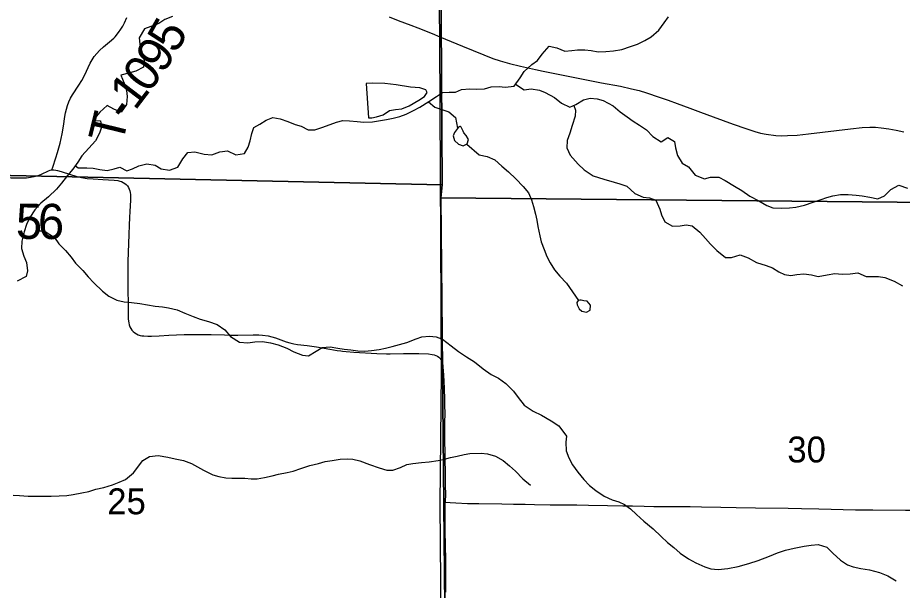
# Model space of a CAD drawing. Extents: x 1874609 to 2204689, y 815661 to 1281160.
# Drawn here: x 2009363 to 2016906, y 1000424 to 1005308 of the extents above; entities that cross this region are included whole.
import ezdxf

# ---------------------------------------------------------------- set-up
doc = ezdxf.new("R2010")
doc.units = 0
for name, color, linetype in [('GM_X_County_Road', 7, 'Continuous'), ('GM_X_Minor_Lake', 7, 'Continuous'), ('GM_X_Minor_River', 7, 'Continuous'), ('GM_X_Section', 7, 'Continuous'), ('GM_X_Section_Text', 7, 'Continuous'), ('GM_X_Township', 7, 'Continuous'), ('GM_X_Township_Road', 7, 'Continuous'), ('GM_X_Township_Road_Text', 7, 'Continuous')]:
    doc.layers.add(name, color=color, linetype=linetype)

msp = doc.modelspace()

# ---------------------------------------------------------------- linework, layer by layer
at = {"layer": 'GM_X_County_Road'}
for points in [[(2012531, 1005315), (2012607.5, 1005285.7), (2012714.7, 1005244.9), (2012775.8, 1005221.1), (2012897.5, 1005172.2), (2012961.5, 1005145.6)], [(2012961.5, 1005145.6), (2013154.9, 1005065.1), (2013337.3, 1004991), (2013414.1, 1004961.6), (2013476.6, 1004941), (2013555.8, 1004919), (2013651.6, 1004895.8), (2013779.4, 1004866.9), (2013843.4, 1004852.7), (2014229, 1004775.6), (2014341.8, 1004754.1), (2014502.5, 1004722.9), (2014598.5, 1004702.6), (2014661.6, 1004686.1), (2014724, 1004667.2), (2014832, 1004629.9), (2014909.5, 1004603.7), (2014986.4, 1004575.7), (2015093.9, 1004535.3), (2015186.2, 1004501.2), (2015293.8, 1004461.6), (2015463.3, 1004400.8), (2015571.5, 1004362.4), (2015649.8, 1004337.1), (2015697.7, 1004324.5), (2015746.3, 1004315.5), (2015828, 1004304.9), (2015877.3, 1004302), (2015926.8, 1004302.3), (2016009, 1004307.1), (2016107.2, 1004316.7), (2016465.4, 1004361.1), (2016563, 1004371.7), (2016628, 1004375.3), (2016676.8, 1004374.3), (2016725.6, 1004370.1), (2016790.4, 1004361.5), (2016854.6, 1004349.2), (2016918, 1004333.7)]]:
    msp.add_lwpolyline(points, dxfattribs=at)
at = {"layer": 'GM_X_Minor_Lake'}
for points in [[(2012355.6, 1004455.4), (2012383.6, 1004455.3), (2012423.8, 1004463.1), (2012480, 1004480.9), (2012534.2, 1004516.8), (2012584.3, 1004524.6), (2012638.5, 1004530.4), (2012702.7, 1004556.2), (2012785.1, 1004605.9), (2012833.3, 1004635.8), (2012853.5, 1004669.8), (2012843.5, 1004692), (2012791.5, 1004710.2), (2012713.3, 1004716.6), (2012589.1, 1004735.2), (2012494.9, 1004745.7), (2012384.7, 1004750.2), (2012334.6, 1004746.4)], [(2012334.6, 1004746.4), (2012355.6, 1004455.4)], [(2013121, 1004375.8), (2013088.8, 1004329.8), (2013076.7, 1004301.7), (2013086.5, 1004261.5), (2013122.5, 1004229.3), (2013162.5, 1004215.1), (2013196.7, 1004233), (2013206.8, 1004269), (2013186.9, 1004303.2), (2013167, 1004327.4)], [(2013167, 1004327.4), (2013160.6, 1004340.1), (2013155, 1004352.2), (2013150.1, 1004363.1), (2013145.8, 1004373.2), (2013142.8, 1004377.2), (2013138.6, 1004379.8), (2013133, 1004379.8), (2013121, 1004375.8)], [(2014190.2, 1002892.4), (2014169.1, 1002900.3), (2014156.4, 1002899.6), (2014141.7, 1002895.6), (2014130, 1002878.7)], [(2014130, 1002878.7), (2014133.9, 1002858.6), (2014149.8, 1002824.4), (2014173.8, 1002804.2), (2014213.9, 1002798), (2014244, 1002814), (2014248.2, 1002856.1), (2014220.2, 1002890.3), (2014190.2, 1002892.4)]]:
    msp.add_lwpolyline(points, dxfattribs=at)
at = {"layer": 'GM_X_Minor_River'}
for points in [[(2010682.9, 1005317.4), (2010616.7, 1005293.7), (2010566.4, 1005257.8), (2010498.2, 1005232), (2010444, 1005212.2), (2010399.6, 1005136.1), (2010405.4, 1005083.9), (2010423.2, 1005019.7), (2010443, 1004941.3), (2010434.8, 1004887.2), (2010370.5, 1004853.4), (2010318.4, 1004837.6), (2010244.1, 1004817.8), (2010272, 1004749.5), (2010291.8, 1004687.2), (2010295.6, 1004635), (2010291.3, 1004566.9), (2010247, 1004502.9), (2010183, 1004529.2), (2010127, 1004559.6), (2010064.6, 1004503.7), (2010004.2, 1004431.7), (2010070.4, 1004427.4), (2010078.2, 1004375.2), (2010060, 1004323.1), (2010027.7, 1004259.1), (2009971.3, 1004195.1), (2009911, 1004129.2), (2009874.7, 1004077.2), (2009832.4, 1004017.2), (2009788.1, 1003963.2), (2009737.7, 1003897.2), (2009693.5, 1003845.3), (2009627.1, 1003781.4), (2009560.7, 1003725.5), (2009510.4, 1003669.5), (2009468.1, 1003603.5), (2009437.8, 1003543.5), (2009417.6, 1003481.4), (2009397.2, 1003403.2)], [(2009853.3, 1004046.8), (2009878.5, 1004029), (2009952.7, 1004026.7), (2010006.8, 1004024.4), (2010062.9, 1004012.2), (2010127, 1004005.9), (2010185.2, 1004019.7), (2010235.3, 1004033.5), (2010293.4, 1004003.1), (2010343.5, 1004018.9), (2010395.7, 1004044.8), (2010463.9, 1004060.5), (2010534.1, 1004050.2), (2010586.1, 1004019.9), (2010658.2, 1004007.5), (2010728.4, 1004033.3), (2010770.8, 1004103.3), (2010815.1, 1004157.3), (2010873.2, 1004165), (2010953.3, 1004144.6), (2011017.5, 1004138.3), (2011087.7, 1004164.1), (2011151.9, 1004171.8), (2011223.9, 1004139.4), (2011296.1, 1004149.1), (2011328.4, 1004205.2), (2011344.6, 1004259.2), (2011358.9, 1004319.4), (2011377.1, 1004371.5), (2011429.3, 1004399.3), (2011481.5, 1004433.2), (2011537.8, 1004457), (2011601.9, 1004444.7), (2011667.9, 1004422.3), (2011730, 1004398), (2011780, 1004381.7), (2011840.1, 1004351.3), (2011898.2, 1004351.1), (2011964.4, 1004374.9), (2012080.8, 1004418.5), (2012137, 1004432.3), (2012193.1, 1004428), (2012259.2, 1004421.7), (2012315.4, 1004417.4), (2012389.5, 1004421.1), (2012457.7, 1004430.8), (2012507.9, 1004438.7), (2012566, 1004450.4), (2012622.2, 1004466.2), (2012674.4, 1004486.1), (2012738.7, 1004515.9), (2012792.9, 1004545.7), (2012869.2, 1004593.5), (2012935.5, 1004635.4), (2012985.8, 1004669.2), (2013041.9, 1004673), (2013096, 1004672.8), (2013148.2, 1004694.6), (2013218.4, 1004702.3), (2013278.5, 1004698), (2013342.7, 1004701.8), (2013400.9, 1004719.6), (2013469, 1004721.3), (2013521.1, 1004715), (2013597.3, 1004724.7), (2013647.7, 1004794.7), (2013682, 1004848.7), (2013746.3, 1004908.6), (2013796.5, 1004942.5), (2013836.8, 1004996.5), (2013895.2, 1005066.4), (2013961.3, 1005050.1), (2014029.3, 1005021.7), (2014087.5, 1005029.5), (2014137.6, 1005033.3), (2014199.8, 1005035), (2014251.9, 1005028.8), (2014314, 1005018.4), (2014378.1, 1005020.2), (2014444.3, 1005025.9), (2014514.5, 1005037.6), (2014588.8, 1005063.4), (2014649, 1005083.2), (2014711.2, 1005115), (2014763.4, 1005144.8), (2014829.8, 1005200.7), (2014876.1, 1005264.7), (2014912.4, 1005316.7)], [(2013609.1, 1004741.1), (2013681.4, 1004694.2), (2013741.6, 1004702), (2013811.7, 1004689.7), (2013861.7, 1004671.4), (2013939.7, 1004626.9), (2013999.7, 1004578.5), (2014071.7, 1004544), (2014122, 1004567.9), (2014188.2, 1004607.7), (2014244.4, 1004621.5), (2014304.5, 1004617.2), (2014354.6, 1004603), (2014440.6, 1004556.5), (2014500.6, 1004506), (2014560.6, 1004461.6), (2014612.5, 1004425.3), (2014664.5, 1004393), (2014724.5, 1004350.6), (2014778.4, 1004294.2), (2014850.5, 1004249.7), (2014906.7, 1004287.6), (2014964.7, 1004253.2), (2014972.5, 1004199), (2014988.3, 1004132.7), (2015028.2, 1004066.3), (2015084.2, 1004036), (2015140.1, 1003965.5), (2015220.2, 1003933.1), (2015270.3, 1003948.9), (2015342.5, 1003948.6), (2015396.5, 1003918.3), (2015474.5, 1003871.8), (2015536.5, 1003833.4), (2015606.5, 1003784.9), (2015682.5, 1003746.5), (2015750.6, 1003706), (2015802.6, 1003687.8), (2015872.7, 1003683.4), (2015944.9, 1003687.1), (2015997.1, 1003692.9), (2016071.3, 1003708.6), (2016147.5, 1003734.4), (2016213.8, 1003758.2), (2016264, 1003776), (2016314.1, 1003787.8), (2016380.3, 1003799.5), (2016444.4, 1003799.2), (2016512.6, 1003794.9), (2016562.7, 1003788.7), (2016628.8, 1003776.4), (2016698.9, 1003764), (2016755.1, 1003789.8), (2016807.4, 1003841.8), (2016877.7, 1003879.6), (2016951.8, 1003855.2)], [(2012865.5, 1004591.2), (2012919.2, 1004545.2), (2012989.2, 1004522.8), (2013039.3, 1004506.5), (2013095.3, 1004458.1), (2013114.7, 1004366.7)], [(2014104.5, 1004559.6), (2014119.8, 1004519.8), (2014115.6, 1004467.6), (2014091.2, 1004387.5), (2014071, 1004323.4), (2014048.7, 1004261.3), (2014046.5, 1004197.1), (2014074.3, 1004136.8), (2014142.2, 1004060.2), (2014194.1, 1004009.9), (2014270.1, 1003959.4), (2014362.2, 1003930.9), (2014448.3, 1003906.4), (2014498.4, 1003892.2), (2014556.5, 1003871.8), (2014624.4, 1003809.3), (2014696.4, 1003776.9), (2014750.5, 1003770.7), (2014804.6, 1003752.4), (2014838.4, 1003676), (2014854.3, 1003625.8), (2014880.1, 1003567.5), (2014946.1, 1003531.1), (2015012.3, 1003532.8), (2015062.4, 1003540.6), (2015114.5, 1003532.3), (2015180.5, 1003477.9), (2015228.4, 1003425.5), (2015270.3, 1003375.2), (2015324.2, 1003322.8), (2015398.2, 1003262.2), (2015450.3, 1003262), (2015524.5, 1003285.8), (2015590.6, 1003261.4), (2015662.6, 1003218.9), (2015746.7, 1003194.5), (2015800.8, 1003174.2), (2015852.8, 1003141.9), (2015902.8, 1003117.5), (2015956.9, 1003109.3), (2016007, 1003117.1), (2016067.2, 1003124.8), (2016131.3, 1003114.5), (2016189.4, 1003102.2), (2016265.6, 1003113.9), (2016329.8, 1003125.7), (2016393.9, 1003119.4), (2016462.1, 1003123.1), (2016526.3, 1003130.8), (2016598.3, 1003100.4), (2016654.4, 1003100.2), (2016704.6, 1003102), (2016758.6, 1003093.7), (2016836.7, 1003061.2), (2016908.7, 1003020.8)], [(2013191.8, 1004230.4), (2013298.6, 1004138.2), (2013366.7, 1004123.9), (2013432.7, 1004095.5), (2013492.7, 1004041.1), (2013548.6, 1003992.7), (2013610.6, 1003934.2), (2013674.5, 1003867.7), (2013718.4, 1003813.4), (2013744.2, 1003755.1), (2013762.1, 1003696.8), (2013777.9, 1003632.5), (2013789.7, 1003582.3), (2013799.5, 1003528.1), (2013815.3, 1003447.8), (2013827.1, 1003397.6), (2013853, 1003331.3), (2013874.8, 1003271), (2013902.7, 1003216.7), (2013940.5, 1003156.4), (2013986.5, 1003104), (2014042.4, 1003043.6), (2014145.1, 1002896.5)], [(2009407.9, 1003444.4), (2009481.5, 1003435), (2009537.8, 1003490.9), (2009590, 1003490.7), (2009676, 1003434.1), (2009713.9, 1003379.8), (2009769.8, 1003321.3), (2009819.7, 1003266.9), (2009857.6, 1003214.6), (2009919.5, 1003152.2), (2009965.4, 1003097.8), (2010013.3, 1003047.4), (2010087.3, 1002976.9), (2010141.2, 1002932.5), (2010209.3, 1002898.1), (2010271.4, 1002885.8), (2010333.5, 1002879.5), (2010405.6, 1002869.1), (2010535.8, 1002848.5), (2010597.9, 1002842.2), (2010648, 1002833.9), (2010722.1, 1002817.6), (2010788.2, 1002789.2), (2010858.2, 1002758.8), (2010920.3, 1002736.4), (2010990.4, 1002716.1), (2011064.4, 1002691.7), (2011130.4, 1002647.2), (2011178.3, 1002588.8), (2011254.3, 1002540.4), (2011324.5, 1002536), (2011384.6, 1002543.8), (2011450.8, 1002545.5), (2011518.9, 1002535.2), (2011583, 1002518.8), (2011659.1, 1002490.4), (2011717.1, 1002458.1), (2011793.1, 1002429.6), (2011843.2, 1002423.4), (2011909.5, 1002463.2), (2011959.7, 1002495.1), (2012027.9, 1002500.8), (2012092, 1002490.5), (2012146.1, 1002482.2), (2012204.2, 1002476), (2012262.3, 1002467.7), (2012324.5, 1002463.4), (2012380.6, 1002469.2), (2012446.8, 1002476.9), (2012498.9, 1002488.7), (2012557.1, 1002504.5), (2012619.3, 1002520.3), (2012681.5, 1002538), (2012759.8, 1002569.8), (2012810, 1002587.6), (2012876.1, 1002591.3), (2012930.2, 1002585.1), (2012984.3, 1002566.8), (2013058.3, 1002510.3), (2013122.2, 1002459.8), (2013190.2, 1002415.4), (2013258.2, 1002373), (2013332.2, 1002312.5), (2013400.2, 1002266), (2013462.2, 1002233.7), (2013524.2, 1002189.2), (2013592.1, 1002122.7), (2013632, 1002068.4), (2013681.9, 1002002), (2013757.9, 1001951.5), (2013829.9, 1001917), (2013911.9, 1001868.5), (2013977.9, 1001826.1), (2014042, 1001739.5)], [(2009397.2, 1003403.2), (2009397, 1003339), (2009414.8, 1003274.8), (2009438.7, 1003220.5), (2009446.4, 1003150.2), (2009434.2, 1003100.1), (2009359.9, 1003062.3)], [(2014042, 1001739.5), (2014037.9, 1001687.4), (2014039.8, 1001615.2), (2014063.8, 1001555.1), (2014093.8, 1001494.9), (2014139.8, 1001430.7), (2014189.9, 1001368.5), (2014239.9, 1001318.4), (2014294, 1001274.2), (2014364.1, 1001226.1), (2014432.2, 1001196), (2014488.3, 1001177.9), (2014538.4, 1001155.8), (2014588.4, 1001119.7), (2014640.5, 1001071.5), (2014702.6, 1001013.4), (2014782.7, 1000947.2), (2014848.7, 1000883), (2014904.8, 1000832.8), (2014958.9, 1000788.7), (2015010.9, 1000740.5), (2015083, 1000692.4), (2015147.1, 1000658.3), (2015221.2, 1000624.1), (2015273.3, 1000608.1), (2015335.5, 1000602), (2015417.6, 1000610), (2015507.9, 1000626), (2015598.1, 1000654), (2015676.3, 1000678.1), (2015772.5, 1000716.1), (2015840.7, 1000744.2), (2015908.9, 1000766.2), (2015985, 1000784.2), (2016069.2, 1000800.2), (2016129.4, 1000810.2), (2016187.5, 1000816.2), (2016263.7, 1000792.1), (2016313.7, 1000739.9), (2016379.8, 1000681.8), (2016437.9, 1000641.6), (2016488, 1000623.6), (2016552.1, 1000611.5), (2016626.2, 1000597.4), (2016712.4, 1000577.3), (2016782.5, 1000547.2), (2016854.6, 1000505.1)], [(2009323.3, 1001234.4), (2009377.4, 1001232.3), (2009453.6, 1001228.3), (2009523.7, 1001226.3), (2009591.9, 1001228.2), (2009650, 1001228.2), (2009718.1, 1001230.2), (2009782.3, 1001232.2), (2009836.4, 1001240.2), (2009910.6, 1001254.2), (2009970.7, 1001268.2), (2010030.9, 1001286.2), (2010097, 1001300.2), (2010171.2, 1001324.2), (2010229.4, 1001346.2), (2010281.5, 1001370.3), (2010349.7, 1001426.4), (2010430, 1001530.6), (2010488.2, 1001564.7), (2010560.3, 1001572.7), (2010642.5, 1001558.6), (2010706.6, 1001544.5), (2010776.7, 1001530.5), (2010844.9, 1001504.4), (2010896.9, 1001478.3), (2010949, 1001448.2), (2011027.1, 1001408.1), (2011077.2, 1001394), (2011137.4, 1001383.9), (2011189.5, 1001381.9), (2011247.6, 1001381.9), (2011299.7, 1001379.8), (2011353.8, 1001375.8), (2011405.9, 1001375.8), (2011468.1, 1001385.8), (2011534.2, 1001401.8), (2011588.4, 1001415.8), (2011660.5, 1001429.8), (2011712.6, 1001439.8), (2011776.8, 1001463.9), (2011855, 1001489.9), (2011927.2, 1001505.9), (2011985.3, 1001521.9), (2012043.5, 1001531.9), (2012111.6, 1001541.9), (2012171.8, 1001545.9), (2012221.9, 1001543.9), (2012282, 1001529.8), (2012364.1, 1001497.7), (2012444.2, 1001467.6), (2012510.4, 1001449.5), (2012562.5, 1001449.5), (2012628.6, 1001471.5), (2012680.8, 1001497.5), (2012732.9, 1001505.5), (2012807.1, 1001513.5), (2012871.2, 1001519.5), (2012949.4, 1001531.5), (2013001.5, 1001543.5), (2013053.6, 1001557.5), (2013111.8, 1001569.5), (2013169.9, 1001583.5), (2013220, 1001591.5), (2013316.2, 1001593.5), (2013368.4, 1001589.5), (2013438.5, 1001569.4), (2013502.6, 1001531.2), (2013556.6, 1001487.1), (2013606.7, 1001439), (2013670.8, 1001374.8), (2013734.8, 1001320.6)]]:
    msp.add_lwpolyline(points, dxfattribs=at)
at = {"layer": 'GM_X_Section'}
for points in [[(2012954.3, 1009164.7), (2012952.5, 1009034.6), (2012981.3, 1003882.2), (2008513, 1003978.9), (2007610.6, 1003961), (2007591.4, 1009307.4)], [(2019429.8, 1008990.1), (2019258.7, 1003713.2), (2012971.6, 1003772.1), (2012981.3, 1003882.2), (2012952.5, 1009034.6), (2019105.5, 1009025.5)], [(2007610.6, 1003961), (2008513, 1003978.9), (2012981.3, 1003882.2), (2012971.6, 1003772.1), (2013021.7, 998539.9), (2007609.2, 998568.4)], [(2012971.6, 1003772.1), (2019258.7, 1003713.2), (2019130.9, 998442.8), (2013021.7, 998539.9)]]:
    msp.add_lwpolyline(points, close=True, dxfattribs=at)
at = {"layer": 'GM_X_Township'}
msp.add_lwpolyline([(2013012.1, 995874.2), (2012966.8, 1001159.1), (2012977.9, 1002278.3), (2012961.7, 1005114.1), (2012927.2, 1008777.9), (2012920.4, 1010262.3), (2012905.6, 1014235.6), (2012905.1, 1014538.5), (2012901.8, 1015157.2), (2012859.4, 1019535.5), (2012856.4, 1019843.6), (2012864.5, 1022216.8), (2012842.5, 1023547.9), (2012830.6, 1025241.9), (2013359, 1025236.7), (2014559, 1025225.1), (2018880.2, 1025183.1), (2019554.9, 1025176.6), (2023338.3, 1025139.8), (2030477.9, 1025070.5), (2037504.4, 1025002.2)], dxfattribs=at)
at = {"layer": 'GM_X_Township_Road'}
for points in [[(2009655.7, 1004009.6), (2009663.6, 1004033.9), (2009689.6, 1004113.2), (2009704.1, 1004159.7), (2009724.4, 1004238.8), (2009741.7, 1004318.6), (2009752.8, 1004383), (2009764.6, 1004464.2), (2009770.6, 1004496.6), (2009778.4, 1004528.7), (2009788.4, 1004560.2), (2009800.5, 1004590.9), (2009814.8, 1004620.7), (2009831.3, 1004649.4), (2009885.4, 1004731.6), (2009910.5, 1004773.4), (2009933.4, 1004816.6), (2009982.3, 1004920.5), (2009998.1, 1004949.6), (2010016.4, 1004977.4), (2010037, 1005003.3), (2010059.6, 1005027.4), (2010095.9, 1005060.8), (2010146.1, 1005103.1), (2010182.2, 1005134.9), (2010193.4, 1005145.7), (2010223, 1005183.2), (2010242.1, 1005209.6), (2010259.7, 1005236.9), (2010274.8, 1005265.3), (2010293.9, 1005310.3)], [(2008274.6, 1003976.2), (2008294.5, 1003976.1), (2008474.5, 1003971.9), (2008671.1, 1003967.3), (2008802, 1003961.7), (2008932.8, 1003956.6), (2009014.5, 1003957), (2009063.5, 1003955.5), (2009145.1, 1003951.9), (2009226.7, 1003946.8), (2009308.3, 1003943.7), (2009357.4, 1003942.5), (2009406.7, 1003941.3), (2009439.8, 1003942.5), (2009472.7, 1003946.8), (2009504.9, 1003953.8), (2009536.5, 1003963), (2009567.4, 1003974.7), (2009626.7, 1004002.2), (2009641.6, 1004007.2), (2009655.7, 1004009.6)], [(2009655.7, 1004009.6), (2009664.4, 1004009.8), (2009672.2, 1004009.8), (2009688, 1004008), (2009703.8, 1004005), (2009734.7, 1003996.1), (2009812.7, 1003971), (2009860, 1003956.7), (2009908.2, 1003945.4), (2009957, 1003937.7), (2010006.2, 1003933.1), (2010088.2, 1003929.1), (2010186.2, 1003923), (2010218.3, 1003918.8), (2010233.8, 1003915.2), (2010248.9, 1003910.2), (2010263.2, 1003903.6), (2010276.5, 1003895.3), (2010288.5, 1003885.4), (2010299, 1003873.9), (2010307.6, 1003860.9), (2010314.5, 1003846.8), (2010319.6, 1003831.9), (2010322.8, 1003816.4), (2010324.6, 1003800.6), (2010325, 1003784.5), (2010323.8, 1003752), (2010321, 1003702.8), (2010319.4, 1003653.9), (2010316.9, 1003605.1), (2010313.1, 1003539.9), (2010309.7, 1003458), (2010303.7, 1003229.2), (2010301.8, 1003114.8), (2010302.4, 1002983.7), (2010304.5, 1002869.1), (2010305.4, 1002770.8), (2010306, 1002737.7), (2010310.5, 1002704.8), (2010314.5, 1002688.3), (2010320.4, 1002672.1), (2010328, 1002657.7), (2010337.4, 1002643.4), (2010348.6, 1002631.4), (2010361.2, 1002621.3), (2010375.2, 1002611.4), (2010390.5, 1002604.1), (2010406.6, 1002598.9), (2010423, 1002595.5), (2010439.6, 1002593.5), (2010472.7, 1002591.9), (2010505.4, 1002592.3), (2010570.6, 1002595.4), (2010652.2, 1002600.1), (2010783, 1002605.1), (2010930.2, 1002606.2), (2011011.8, 1002605.2), (2011126.1, 1002601.9), (2011175.3, 1002600.6), (2011241, 1002600.5), (2011371.7, 1002602.7), (2011420, 1002602.1), (2011451.1, 1002600.3), (2011498.8, 1002594.4), (2011530.3, 1002587.5), (2011561.6, 1002578.7), (2011653.7, 1002544.5), (2011685.1, 1002534.5), (2011717.2, 1002526.4), (2011749.7, 1002520.6), (2011831.2, 1002511.4), (2011912.1, 1002500.7), (2012024.8, 1002480.8), (2012088.3, 1002470), (2012118.8, 1002465.4), (2012133.7, 1002463.6), (2012164.1, 1002461.2), (2012228.8, 1002456.4), (2012425.1, 1002443), (2012507, 1002440.7), (2012540.5, 1002441.3)], [(2012540.5, 1002441.3), (2012653.9, 1002443.4), (2012784.7, 1002444), (2012865.9, 1002440.4), (2012897.8, 1002436.6), (2012913.3, 1002433.2), (2012928.1, 1002428.3), (2012942, 1002421.5), (2012954.6, 1002412.5), (2012964.5, 1002402.6), (2012971.8, 1002392), (2012977.3, 1002381.5)], [(2012977.3, 1002381.5), (2012980.4, 1002373.7), (2012984.2, 1002358.3), (2012987.1, 1002342.7), (2012988.8, 1002326.7), (2012992.9, 1002262), (2012998.5, 1002147.7), (2013002.5, 1002049.6), (2013003.9, 1002000.6), (2013004.5, 1001935.2), (2013003.2, 1001853.4), (2013002.4, 1001755.4), (2013003, 1001706.3), (2013004.5, 1001591.9), (2013005.5, 1001526.4), (2013007.3, 1001444.5), (2013009.7, 1001313.5), (2013010.1, 1001247.9), (2013009.3, 1001177.3)], [(2013013.2, 1000409.1), (2013013.4, 1000474.7), (2013014.8, 1000638.6), (2013013.4, 1000720.6), (2013012.3, 1000769.7), (2013011.1, 1000818.7), (2013009.6, 1000916.4), (2013008.8, 1000981.7), (2013008.2, 1001030.8), (2013008.1, 1001096.4), (2013009.3, 1001177.3)], [(2013009.3, 1001177.3), (2013050, 1001173.3), (2013099.2, 1001169.4), (2013197.5, 1001165), (2013295.9, 1001163.6), (2013492.7, 1001160.5), (2013591, 1001159.7), (2013689.4, 1001157.9), (2013771.3, 1001156.3), (2013902.2, 1001154.3), (2014000.3, 1001153), (2014049.2, 1001153), (2014131, 1001152.1), (2014229.2, 1001149.9), (2014393.3, 1001146.6), (2014524.4, 1001145), (2014606.4, 1001143.7), (2014704.7, 1001141.1), (2014786.5, 1001139.3), (2014884.4, 1001138.2), (2014998.6, 1001138), (2015096.7, 1001137.6), (2015195, 1001136.7), (2015359, 1001134.5), (2015490.1, 1001131.6), (2015654, 1001128.8), (2015932.7, 1001124.9), (2016047.5, 1001122.8), (2016195, 1001119.7), (2016506.5, 1001111.7), (2016585.8, 1001110.5)], [(2016585.8, 1001110.5), (2016654.1, 1001109.5), (2016932.9, 1001108.9), (2017080.5, 1001109), (2017244.2, 1001107.5), (2017457.2, 1001105), (2017555.6, 1001104.1), (2017637.6, 1001103.9), (2017948.9, 1001101.6), (2018161.7, 1001099.9), (2018276.4, 1001099.1), (2018391.2, 1001097.8), (2018538.8, 1001096.3), (2018637.2, 1001095.6), (2018817.4, 1001092.9), (2018948.6, 1001090.4), (2019079.9, 1001091.3), (2019161.7, 1001091.1), (2019224, 1001090.9)]]:
    msp.add_lwpolyline(points, dxfattribs=at)

# ---------------------------------------------------------------- texts
at = {"layer": 'GM_X_Section_Text'}
for s, p in [('30', (2015926.2, 1001514.7)), ('25', (2010127, 1001072.5))]:
    msp.add_text(s, height=221, rotation=0.00001, dxfattribs=at).set_placement(p)
at = {"layer": 'GM_X_Township_Road_Text'}
for s, rotation, p in [('5', 60.32681, (2010713.4, 1004993.9)), ('9', 56.74281, (2010601.4, 1004821.9)), ('0', 52.71484, (2010476.2, 1004656.1)), ('1', 52.68777, (2010364, 1004509)), ('-', 55.06489, (2010295.4, 1004410.6)), ('T', 76.31923, (2010254.4, 1004219.3)), ('5', 359.13109, (2009346.7, 1003423.4)), ('6', 359.90457, (2009535.9, 1003420.6))]:
    msp.add_text(s, height=300, rotation=rotation, dxfattribs=at).set_placement(p)

doc.saveas('drawing.dxf')
